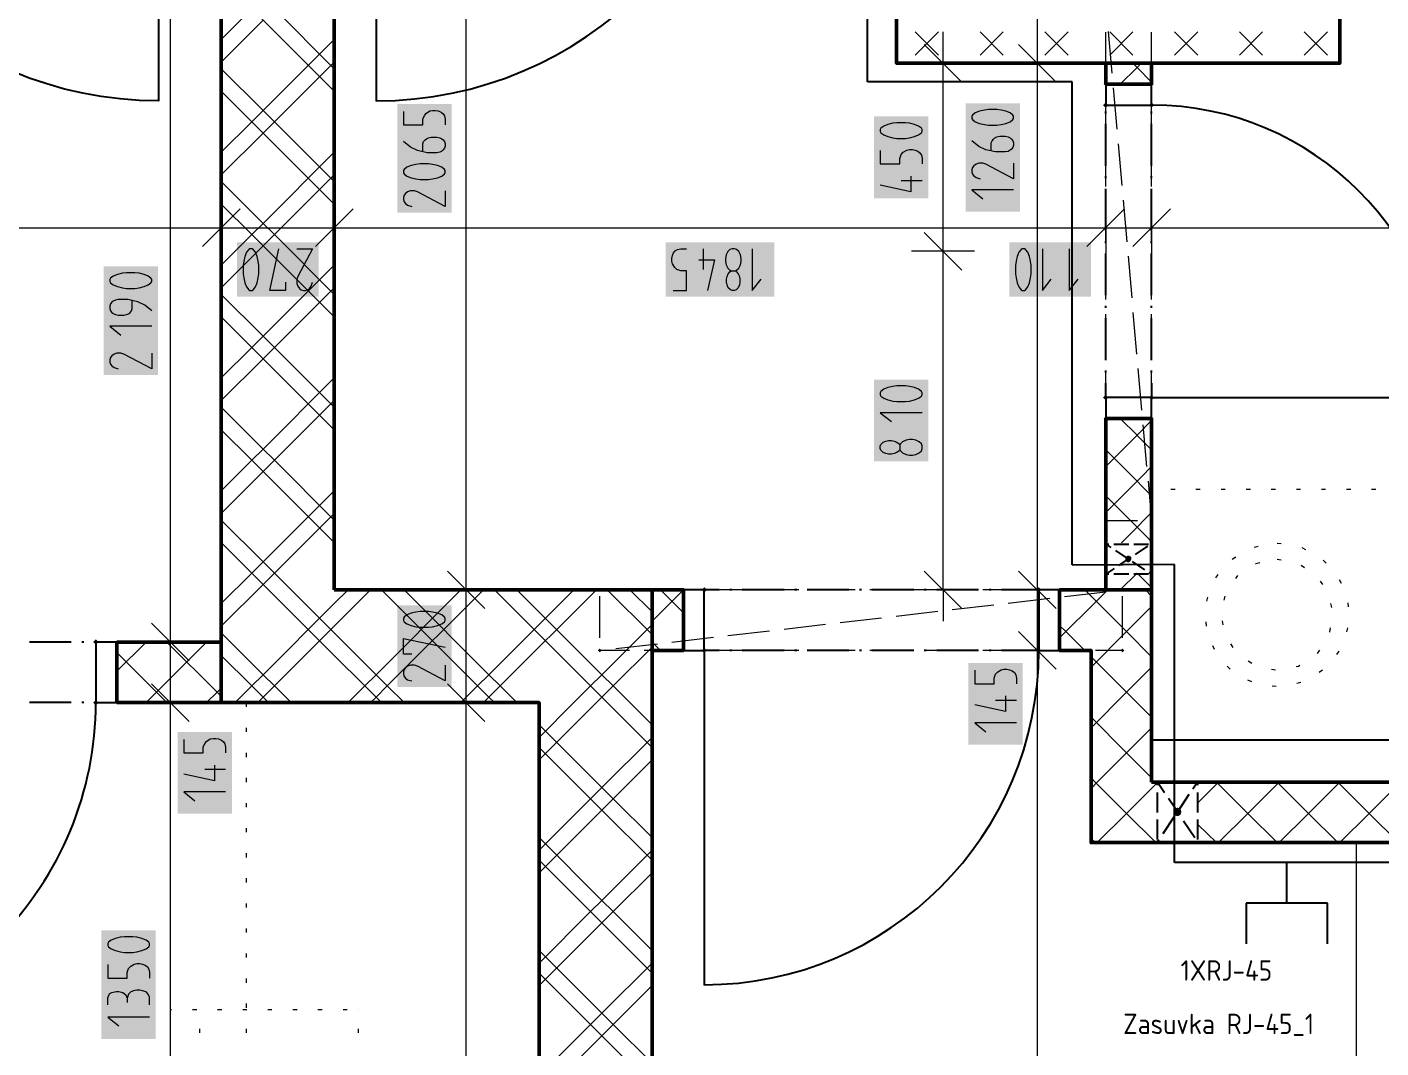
# Model space of a CAD drawing. Header units: millimetres. Extents: x 0 to 594, y 0 to 420.
# Drawn here: x 484.29 to 517.48, y 199.3 to 224.34 of the extents above; entities that cross this region are included whole.
import ezdxf
from ezdxf.enums import TextEntityAlignment as Align

# ---------------------------------------------------------------- set-up
doc = ezdxf.new("R2010")
doc.units = ezdxf.units.MM
doc.header["$LTSCALE"] = 8
for name, color, linetype in [('DESC', 1, 'Continuous'), ('PDF_Dvere', 7, 'Continuous'), ('PDF_Instalacni prizdivka do 1m', 7, 'Continuous'), ('PDF_Koty delkove', 7, 'Continuous'), ('PDF_Kuchyne', 7, 'Continuous'), ('PDF_Nabytek', 7, 'Continuous'), ('PDF_Popis Prostupy', 7, 'Continuous'), ('PDF_Preklady', 7, 'Continuous'), ('PDF_Pricky CP', 7, 'Continuous'), ('PDF_Pricky zdene', 7, 'Continuous'), ('PDF_Prostupy', 7, 'Continuous'), ('PDF_Sanita', 7, 'Continuous'), ('PDF_Steny akusticke', 7, 'Continuous'), ('RED_2.5mm^2', 1, 'Continuous'), ('SYMS', 7, 'Continuous'), ('TAGS', 160, 'Continuous')]:
    doc.layers.add(name, color=color, linetype=linetype)
doc.styles.add('WD_IEC', font='isocp2.shx', dxfattribs={"width": 0.9, "height": 4})

# ---------------------------------------------------------------- blocks, each defined once
blk = doc.blocks.new('RJ45Zasuvka_')
at = {"layer": 'SYMS'}
for p, q in [((0, 0), (0, 1)), ((-1, 0), (-1, -1)), ((1, 0), (-1, 0)), ((1, -1), (1, 0))]:
    blk.add_line(p, q, dxfattribs=at)
at = {"style": 'WD_IEC'}
for tag, p, height, flags in [('MFG', (3.917, 14.122), 1.5, 9), ('CAT', (3.917, 11.622), 1.5, 9), ('X2TERM01', (0, 1), 0.08, 1), ('ASSYCODE', (2.5, -0.75), 1, 1), ('FAMILY', (2.5, -2.25), 1, 1)]:
    blk.add_attdef(tag, p, '', height=height, dxfattribs=dict(at, flags=flags))
for tag, height, p in [('INST', 2.7, (-6.093, 12.868)), ('LOC', 2.7, (-6.093, 9.868)), ('TAG1', 2.5, (-6, 6.828)), ('XREF', 2.7, (-6, -2.915)), ('DESC1', 2.7, (-6, -5.715)), ('DESC2', 2.7, (-6, -8.955)), ('DESC3', 2.7, (-6, -12.195))]:
    blk.add_attdef(tag, text='', height=height, dxfattribs=at).set_placement(p, align=Align.RIGHT)
at = {"style": 'WD_IEC', "width": 0.8}
blk.add_attdef('TERM01', text='', height=2, rotation=90, dxfattribs=at).set_placement((-1, 1), align=Align.RIGHT)

msp = doc.modelspace()

# ---------------------------------------------------------------- linework, layer by layer
at = {"layer": 'PDF_Dvere', "lineweight": 25}
for points in [[(487.512, 231.75), (487.512, 222.526, -0.414213), (478.287, 231.75), (479.016, 231.75)], [(493.315, 231.75), (492.843, 231.75), (492.843, 222.526, 0.414213), (502.068, 231.75), (501.822, 231.75)], [(511.856, 215.604), (511.856, 215.248), (519.031, 215.248, 0.414213), (511.856, 222.423)], [(501.258, 209.047), (500.889, 209.047), (500.889, 200.847, 0.414213), (509.089, 209.047), (508.177, 209.047)], [(477.774, 207.766), (477.774, 199.566, 0.414214), (485.974, 207.766), (485.935, 207.766)]]:
    msp.add_lwpolyline(points, format="xyb", dxfattribs=at)
for points in [[(510.729, 222.936), (510.729, 222.423), (511.856, 222.423), (511.856, 222.936)], [(510.729, 215.248), (510.729, 214.736), (511.856, 214.736), (511.856, 215.248)], [(500.889, 210.533), (500.376, 210.533), (500.376, 209.047), (500.889, 209.047)], [(509.601, 210.533), (509.089, 210.533), (509.089, 209.047), (509.601, 209.047)], [(486.487, 209.252), (485.974, 209.252), (485.974, 207.766), (486.487, 207.766)]]:
    msp.add_lwpolyline(points, close=True, dxfattribs=at)
for points in [[(510.729, 222.216), (510.729, 222.267)], [(511.856, 222.216), (511.856, 222.267)], [(510.729, 220.934), (510.729, 221.959)], [(511.856, 220.934), (511.856, 221.959)], [(510.729, 220.627), (510.729, 220.678)], [(510.729, 219.346), (510.729, 220.371)], [(511.856, 220.627), (511.856, 220.678)], [(511.856, 219.346), (511.856, 220.371)], [(510.729, 219.038), (510.729, 219.089)], [(511.856, 219.038), (511.856, 219.089)], [(510.729, 217.757), (510.729, 218.782)], [(511.856, 217.757), (511.856, 218.782)], [(510.729, 217.449), (510.729, 217.501)], [(511.856, 217.449), (511.856, 217.501)], [(510.729, 216.168), (510.729, 217.193)], [(511.856, 216.168), (511.856, 217.193)], [(510.729, 215.861), (510.729, 215.912)], [(511.856, 215.861), (511.856, 215.912)], [(510.729, 215.248), (510.729, 215.604)], [(501.258, 210.533), (500.889, 210.533)], [(501.566, 210.533), (501.515, 210.533)], [(502.847, 210.533), (501.822, 210.533)], [(503.155, 210.533), (503.103, 210.533)], [(504.436, 210.533), (503.411, 210.533)], [(504.743, 210.533), (504.692, 210.533)], [(506.025, 210.533), (505, 210.533)], [(506.332, 210.533), (506.281, 210.533)], [(507.613, 210.533), (506.588, 210.533)], [(507.921, 210.533), (507.87, 210.533)], [(509.089, 210.533), (508.177, 210.533)], [(485.371, 209.252), (484.346, 209.252)], [(485.679, 209.252), (485.627, 209.252)], [(485.974, 209.252), (485.935, 209.252)], [(501.566, 209.047), (501.515, 209.047)], [(502.847, 209.047), (501.822, 209.047)], [(503.155, 209.047), (503.103, 209.047)], [(504.436, 209.047), (503.411, 209.047)], [(504.743, 209.047), (504.692, 209.047)], [(506.025, 209.047), (505, 209.047)], [(506.332, 209.047), (506.281, 209.047)], [(507.613, 209.047), (506.588, 209.047)], [(507.921, 209.047), (507.87, 209.047)], [(485.371, 207.766), (484.346, 207.766)], [(485.679, 207.766), (485.627, 207.766)]]:
    msp.add_lwpolyline(points, dxfattribs=at)
at = {"layer": 'PDF_Dvere', "lineweight": 25, "transparency": 33554559}
for points in [[(510.729, 222.359), (510.665, 222.423), (510.793, 222.423), (510.729, 222.487)], [(511.856, 222.359), (511.792, 222.423), (511.92, 222.423), (511.856, 222.487)], [(510.729, 215.184), (510.665, 215.248), (510.793, 215.248), (510.729, 215.312)], [(511.856, 215.184), (511.792, 215.248), (511.92, 215.248), (511.856, 215.312)], [(500.953, 210.533), (500.889, 210.469), (500.889, 210.597), (500.825, 210.533)], [(509.153, 210.533), (509.089, 210.469), (509.089, 210.597), (509.025, 210.533)], [(486.038, 209.252), (485.974, 209.188), (485.974, 209.316), (485.91, 209.252)], [(500.953, 209.047), (500.889, 208.983), (500.889, 209.111), (500.825, 209.047)], [(509.153, 209.047), (509.089, 208.983), (509.089, 209.111), (509.025, 209.047)], [(486.038, 207.766), (485.974, 207.702), (485.974, 207.83), (485.91, 207.766)]]:
    msp.add_solid(points, dxfattribs=at)
at = {"layer": 'PDF_Instalacni prizdivka do 1m', "lineweight": 25}
msp.add_lwpolyline([(511.856, 205.818), (522.465, 205.818), (522.465, 206.843), (511.856, 206.843)], close=True, dxfattribs=at)
at = {"layer": 'PDF_Koty delkove', "lineweight": 18}
for points in [[(509.056, 152.109), (509.056, 189.462), (509.056, 190.87), (509.056, 194.417), (509.056, 202.662), (509.056, 209.047), (509.056, 210.533), (509.056, 223.448), (509.056, 225.037), (509.056, 231.699), (509.056, 233.852), (509.056, 245.127), (509.056, 247.177)], [(487.803, 152.109), (487.803, 179.576), (487.803, 186.336), (487.803, 193.928), (487.803, 207.766), (487.803, 209.252), (487.803, 231.699), (487.803, 233.852), (487.803, 238.464)], [(495.052, 152.109), (495.052, 207.766), (495.052, 210.533), (495.052, 231.699), (495.052, 233.852)], [(506.742, 223.448), (506.742, 224.217)], [(507.203, 222.987), (506.281, 223.909)], [(509.517, 222.987), (508.595, 223.909)], [(507.511, 223.448), (506.742, 223.448), (505.973, 223.448)], [(506.742, 210.533), (506.742, 218.836), (506.742, 223.448)], [(509.825, 223.448), (509.056, 223.448), (508.287, 223.448)], [(493.515, 222.267), (493.515, 221.938), (493.993, 221.938), (493.993, 222.075), (494.027, 222.17), (494.079, 222.225), (494.164, 222.28), (494.231, 222.294), (494.3, 222.294), (494.369, 222.28), (494.436, 222.253), (494.488, 222.212), (494.522, 222.157), (494.54, 222.075), (494.54, 221.938)], [(505.818, 221.991), (505.613, 221.991), (505.512, 221.977), (505.392, 221.95), (505.289, 221.909), (505.221, 221.854), (505.204, 221.827), (505.204, 221.772)], [(505.204, 221.772), (505.221, 221.744), (505.289, 221.69), (505.392, 221.649), (505.512, 221.621), (505.613, 221.607), (505.818, 221.607), (505.921, 221.621), (506.041, 221.649), (506.143, 221.69), (506.212, 221.744), (506.229, 221.772), (506.229, 221.827), (506.212, 221.854), (506.143, 221.909), (506.041, 221.95), (505.921, 221.977), (505.818, 221.991)], [(493.993, 221.281), (493.993, 221.472), (494.01, 221.527), (494.044, 221.568), (494.079, 221.596), (494.129, 221.623), (494.198, 221.637), (494.334, 221.637), (494.403, 221.623), (494.454, 221.596), (494.488, 221.568), (494.522, 221.527), (494.54, 221.472), (494.54, 221.418), (494.522, 221.363), (494.488, 221.322), (494.454, 221.295), (494.403, 221.267), (494.334, 221.253), (494.095, 221.253), (493.856, 221.308), (493.685, 221.39), (493.515, 221.527)], [(508.473, 221.439), (508.456, 221.384), (508.421, 221.343), (508.387, 221.316), (508.336, 221.288), (508.267, 221.274), (508.028, 221.274), (507.789, 221.329), (507.618, 221.411), (507.448, 221.548)], [(507.926, 221.302), (507.926, 221.493), (507.943, 221.548), (507.977, 221.589), (508.012, 221.616), (508.062, 221.644), (508.131, 221.658), (508.267, 221.658), (508.336, 221.644), (508.387, 221.616), (508.421, 221.589), (508.456, 221.548), (508.473, 221.493), (508.473, 221.439)], [(505.204, 221.307), (505.204, 220.978), (505.682, 220.978), (505.682, 221.115), (505.717, 221.211), (505.768, 221.266), (505.853, 221.32), (505.921, 221.334), (505.99, 221.334), (506.058, 221.32), (506.126, 221.293), (506.177, 221.252), (506.212, 221.197), (506.229, 221.115), (506.229, 220.978)], [(494.129, 220.98), (493.924, 220.98), (493.822, 220.966), (493.702, 220.939), (493.6, 220.897), (493.531, 220.843), (493.515, 220.815), (493.515, 220.761), (493.531, 220.733), (493.6, 220.679), (493.702, 220.638), (493.822, 220.61), (493.924, 220.596), (494.129, 220.596), (494.231, 220.61), (494.351, 220.638), (494.454, 220.679), (494.522, 220.733), (494.54, 220.761), (494.54, 220.815)], [(494.54, 220.815), (494.522, 220.843), (494.454, 220.897), (494.351, 220.939), (494.231, 220.966), (494.129, 220.98)], [(508.473, 221.001), (508.473, 220.617), (507.789, 220.973), (507.721, 221.001), (507.618, 221.001), (507.551, 220.973), (507.499, 220.932), (507.464, 220.891), (507.448, 220.836), (507.448, 220.782), (507.464, 220.727), (507.499, 220.686), (507.551, 220.645), (507.652, 220.617)], [(505.956, 220.677), (505.956, 220.293), (505.204, 220.458)], [(506.229, 220.567), (505.717, 220.567)], [(489.05, 220.182), (489.05, 219.413), (489.05, 218.645)], [(491.818, 220.182), (491.818, 219.413), (491.818, 218.645)], [(494.54, 220.323), (494.54, 219.939), (493.856, 220.295), (493.788, 220.323), (493.685, 220.323), (493.617, 220.295), (493.566, 220.254), (493.531, 220.213), (493.515, 220.158), (493.515, 220.104), (493.531, 220.049), (493.566, 220.008), (493.617, 219.967), (493.719, 219.939)], [(508.473, 220.343), (507.448, 220.343), (507.721, 220.125)], [(510.729, 220.182), (510.729, 219.413), (510.729, 218.645)], [(511.856, 220.182), (511.856, 219.413), (511.856, 218.645)], [(489.511, 219.875), (488.589, 218.952)], [(492.279, 219.875), (491.356, 218.952)], [(511.19, 219.875), (510.267, 218.952)], [(512.317, 219.875), (511.395, 218.952)], [(410.023, 219.413), (412.176, 219.413), (432.163, 219.413), (433.291, 219.413), (442.464, 219.413), (450.1, 219.413), (451.842, 219.413), (452.714, 219.413), (455.174, 219.413), (456.045, 219.413), (457.788, 219.413), (474.598, 219.413), (476.75, 219.413), (489.05, 219.413), (491.818, 219.413), (510.729, 219.413), (511.856, 219.413), (517.969, 219.413), (523.737, 219.413), (539.89, 219.413), (541.427, 219.413), (545.039, 219.413), (545.22, 219.413), (545.988, 219.413)], [(507.203, 218.374), (506.281, 219.297)], [(490.242, 217.876), (490.46, 218.901)], [(490.899, 218.901), (491.283, 218.901), (490.926, 218.217), (490.899, 218.149), (490.899, 218.046), (490.926, 217.978), (490.967, 217.927), (491.008, 217.892), (491.063, 217.876), (491.117, 217.876), (491.173, 217.892), (491.214, 217.927), (491.255, 217.978), (491.283, 218.08)], [(500.123, 217.876), (500.451, 217.876), (500.451, 218.354), (500.314, 218.354), (500.219, 218.388), (500.164, 218.44), (500.11, 218.525), (500.096, 218.592), (500.096, 218.661), (500.11, 218.73), (500.137, 218.797), (500.178, 218.849), (500.232, 218.884), (500.314, 218.901), (500.451, 218.901)], [(500.862, 218.901), (500.862, 218.388)], [(502.067, 218.901), (502.067, 217.876), (502.285, 218.149)], [(507.511, 218.836), (506.742, 218.836), (505.973, 218.836)], [(509.177, 218.901), (509.177, 217.876), (509.396, 218.149)], [(509.834, 218.901), (509.834, 217.876)], [(500.753, 218.627), (501.136, 218.627), (500.971, 217.876)], [(486.932, 218.311), (486.727, 218.311), (486.626, 218.297), (486.506, 218.27), (486.403, 218.229), (486.335, 218.174), (486.318, 218.146), (486.318, 218.092), (486.335, 218.064), (486.403, 218.01), (486.506, 217.969), (486.626, 217.941), (486.727, 217.927), (486.932, 217.927), (487.035, 217.941), (487.155, 217.969), (487.257, 218.01), (487.326, 218.064), (487.343, 218.092), (487.343, 218.146), (487.326, 218.174), (487.257, 218.229), (487.155, 218.27)], [(487.155, 218.27), (487.035, 218.297), (486.932, 218.311)], [(490.626, 218.08), (490.626, 217.876), (490.242, 217.876)], [(501.683, 218.336), (501.724, 218.285), (501.751, 218.217), (501.765, 218.149), (501.765, 218.08), (501.751, 218.012), (501.724, 217.944), (501.669, 217.892), (501.628, 217.876), (501.574, 217.876), (501.533, 217.892), (501.478, 217.944), (501.451, 218.012), (501.437, 218.08), (501.437, 218.149), (501.451, 218.217), (501.478, 218.285), (501.519, 218.336), (501.546, 218.354)], [(501.656, 218.354), (501.683, 218.336)], [(509.834, 217.876), (510.053, 218.149)], [(487.343, 217.38), (487.172, 217.517), (487.001, 217.599), (486.762, 217.654), (486.522, 217.654), (486.455, 217.64), (486.403, 217.613), (486.369, 217.585), (486.335, 217.544), (486.318, 217.489), (486.318, 217.435), (486.335, 217.38), (486.369, 217.339), (486.403, 217.312), (486.455, 217.284), (486.522, 217.27), (486.66, 217.27), (486.727, 217.284), (486.796, 217.312), (486.847, 217.38), (486.865, 217.435), (486.865, 217.627)], [(487.343, 216.997), (486.318, 216.997), (486.591, 216.778)], [(487.343, 216.34), (487.343, 215.956), (486.66, 216.312), (486.591, 216.34), (486.488, 216.34), (486.421, 216.312), (486.369, 216.271), (486.335, 216.23), (486.318, 216.175)], [(486.318, 216.175), (486.318, 216.121), (486.335, 216.066), (486.369, 216.025), (486.421, 215.984), (486.522, 215.956)], [(506.229, 214.876), (505.204, 214.876), (505.477, 214.658)], [(505.682, 213.973), (505.665, 213.946), (505.613, 213.905), (505.546, 213.878), (505.477, 213.864), (505.408, 213.864), (505.341, 213.878), (505.272, 213.905), (505.221, 213.96), (505.204, 214.001), (505.204, 214.055), (505.221, 214.096), (505.272, 214.151), (505.341, 214.178), (505.408, 214.192), (505.477, 214.192), (505.546, 214.178), (505.613, 214.151), (505.665, 214.11), (505.682, 214.083)], [(495.514, 210.072), (494.591, 210.994)], [(507.203, 210.072), (506.281, 210.994)], [(509.517, 210.072), (508.595, 210.994)], [(495.821, 210.533), (495.052, 210.533), (494.284, 210.533)], [(507.511, 210.533), (506.742, 210.533), (505.973, 210.533)], [(506.742, 210.533), (506.742, 209.764)], [(509.825, 210.533), (509.056, 210.533), (508.287, 210.533)], [(494.129, 209.998), (493.924, 209.998), (493.822, 209.984), (493.702, 209.957), (493.6, 209.916), (493.531, 209.862), (493.515, 209.834), (493.515, 209.78), (493.531, 209.752), (493.6, 209.698), (493.702, 209.657), (493.822, 209.629), (493.924, 209.615), (494.129, 209.615), (494.231, 209.629), (494.351, 209.657), (494.454, 209.698), (494.522, 209.752), (494.54, 209.78), (494.54, 209.834), (494.522, 209.862), (494.454, 209.916), (494.351, 209.957), (494.231, 209.984), (494.129, 209.998)], [(488.264, 208.791), (487.341, 209.713)], [(509.517, 208.586), (508.595, 209.508)], [(488.571, 209.252), (487.803, 209.252), (487.034, 209.252)], [(493.719, 208.958), (493.515, 208.958), (493.515, 209.341), (494.54, 209.123)], [(509.825, 209.047), (509.056, 209.047), (508.287, 209.047)], [(494.54, 208.684), (494.54, 208.301), (493.856, 208.657), (493.788, 208.684), (493.685, 208.684), (493.617, 208.657), (493.566, 208.616), (493.531, 208.575), (493.515, 208.52), (493.515, 208.466), (493.531, 208.411), (493.566, 208.37), (493.617, 208.329), (493.719, 208.301)], [(507.519, 208.559), (507.519, 208.23), (507.996, 208.23), (507.996, 208.367), (508.031, 208.463), (508.082, 208.518), (508.167, 208.572), (508.235, 208.586), (508.304, 208.586), (508.372, 208.572), (508.44, 208.545), (508.491, 208.504), (508.526, 208.45), (508.544, 208.367), (508.544, 208.23)], [(488.264, 207.304), (487.341, 208.227)], [(495.514, 207.304), (494.591, 208.227)], [(488.571, 207.766), (487.803, 207.766), (487.034, 207.766)], [(495.821, 207.766), (495.052, 207.766), (494.284, 207.766)], [(508.27, 207.929), (508.27, 207.545), (507.519, 207.71)], [(508.544, 207.82), (508.031, 207.82)], [(508.544, 207.272), (507.519, 207.272), (507.791, 207.053)], [(488.13, 206.863), (488.13, 206.535), (488.608, 206.535), (488.608, 206.672), (488.643, 206.767), (488.694, 206.822), (488.779, 206.876), (488.847, 206.89), (488.915, 206.89), (488.984, 206.876), (489.052, 206.849), (489.103, 206.808), (489.138, 206.754), (489.155, 206.672), (489.155, 206.535)], [(488.882, 206.233), (488.882, 205.85), (488.13, 206.015)], [(489.155, 206.124), (488.643, 206.124)], [(489.155, 205.576), (488.13, 205.576), (488.403, 205.358)], [(486.879, 202.024), (486.674, 202.024), (486.573, 202.011), (486.453, 201.983), (486.35, 201.942), (486.282, 201.888), (486.265, 201.86), (486.265, 201.806), (486.282, 201.778), (486.35, 201.724), (486.453, 201.683), (486.573, 201.655), (486.674, 201.641), (486.879, 201.641), (486.982, 201.655), (487.102, 201.683), (487.204, 201.724), (487.273, 201.778), (487.29, 201.806), (487.29, 201.86), (487.273, 201.888), (487.204, 201.942), (487.102, 201.983), (486.982, 202.011), (486.879, 202.024)], [(486.265, 201.34), (486.265, 201.012), (486.743, 201.012), (486.743, 201.149), (486.778, 201.244), (486.829, 201.299), (486.914, 201.353), (486.982, 201.367), (487.05, 201.367), (487.119, 201.353), (487.187, 201.326), (487.238, 201.285), (487.273, 201.231), (487.29, 201.149), (487.29, 201.012)], [(486.265, 200.355), (486.265, 200.519), (486.282, 200.574), (486.316, 200.628), (486.368, 200.656), (486.469, 200.683), (486.538, 200.683), (486.64, 200.656), (486.709, 200.601), (486.743, 200.519), (486.743, 200.41)], [(487.29, 200.355), (487.29, 200.546), (487.255, 200.614), (487.204, 200.669), (487.119, 200.696), (487.05, 200.71), (486.982, 200.71), (486.897, 200.696), (486.829, 200.669), (486.778, 200.614), (486.743, 200.519)], [(487.29, 200.053), (486.265, 200.053), (486.538, 199.835)]]:
    msp.add_lwpolyline(points, dxfattribs=at)
for points in [[(508.062, 222.315), (507.857, 222.315), (507.756, 222.301), (507.636, 222.274), (507.533, 222.232), (507.464, 222.178), (507.448, 222.15), (507.448, 222.096), (507.464, 222.068), (507.533, 222.014), (507.636, 221.973), (507.756, 221.945), (507.857, 221.931), (508.062, 221.931), (508.165, 221.945), (508.284, 221.973), (508.387, 222.014), (508.456, 222.068), (508.473, 222.096), (508.473, 222.15), (508.456, 222.178), (508.387, 222.232), (508.284, 222.274), (508.165, 222.301)], [(489.585, 218.49), (489.585, 218.285), (489.599, 218.183), (489.626, 218.064), (489.667, 217.961), (489.721, 217.892), (489.749, 217.876), (489.803, 217.876), (489.831, 217.892), (489.886, 217.961), (489.927, 218.064), (489.955, 218.183), (489.968, 218.285), (489.968, 218.49), (489.955, 218.592), (489.927, 218.712), (489.886, 218.815), (489.831, 218.884), (489.803, 218.901), (489.749, 218.901), (489.721, 218.884), (489.667, 218.815), (489.626, 218.712), (489.599, 218.592)], [(501.41, 218.661), (501.41, 218.592), (501.424, 218.507), (501.464, 218.422), (501.519, 218.371), (501.546, 218.354), (501.656, 218.354), (501.683, 218.371), (501.738, 218.422), (501.779, 218.507), (501.793, 218.592), (501.793, 218.661), (501.779, 218.746), (501.738, 218.832), (501.683, 218.884), (501.628, 218.901), (501.574, 218.901), (501.519, 218.884), (501.464, 218.832), (501.424, 218.746)], [(508.52, 218.49), (508.52, 218.285), (508.534, 218.183), (508.561, 218.064), (508.602, 217.961), (508.656, 217.892), (508.684, 217.876), (508.738, 217.876), (508.766, 217.892), (508.821, 217.961), (508.862, 218.064), (508.89, 218.183), (508.904, 218.285), (508.904, 218.49), (508.89, 218.592), (508.862, 218.712), (508.821, 218.815), (508.766, 218.884), (508.738, 218.901), (508.684, 218.901), (508.656, 218.884), (508.602, 218.815), (508.561, 218.712), (508.534, 218.592)], [(505.818, 215.533), (505.613, 215.533), (505.512, 215.519), (505.392, 215.492), (505.289, 215.451), (505.221, 215.397), (505.204, 215.369), (505.204, 215.315), (505.221, 215.287), (505.289, 215.233), (505.392, 215.192), (505.512, 215.164), (505.613, 215.15), (505.818, 215.15), (505.921, 215.164), (506.041, 215.192), (506.143, 215.233), (506.212, 215.287), (506.229, 215.315), (506.229, 215.369), (506.212, 215.397), (506.143, 215.451), (506.041, 215.492), (505.921, 215.519)], [(505.99, 214.219), (505.921, 214.219), (505.836, 214.205), (505.751, 214.165), (505.699, 214.11), (505.682, 214.083), (505.682, 213.973), (505.699, 213.946), (505.751, 213.891), (505.836, 213.85), (505.921, 213.836), (505.99, 213.836), (506.075, 213.85), (506.161, 213.891), (506.212, 213.946), (506.229, 214.001), (506.229, 214.055), (506.212, 214.11), (506.161, 214.165), (506.075, 214.205)]]:
    msp.add_lwpolyline(points, close=True, dxfattribs=at)
at = {"layer": 'PDF_Koty delkove', "color": 7, "lineweight": 18, "true_color": 0xffffff, "transparency": 33554559}
for points in [[(494.694, 219.785), (494.694, 222.447), (493.361, 219.785), (493.361, 222.447)], [(508.627, 219.806), (508.627, 222.468), (507.294, 219.806), (507.294, 222.468)], [(506.383, 220.139), (506.383, 222.144), (505.051, 220.139), (505.051, 222.144)], [(491.436, 219.055), (489.431, 219.055), (491.436, 217.722), (489.431, 217.722)], [(502.604, 219.055), (499.942, 219.055), (502.604, 217.722), (499.942, 217.722)], [(510.371, 219.055), (508.367, 219.055), (510.371, 217.722), (508.367, 217.722)], [(487.497, 215.802), (487.497, 218.464), (486.164, 215.802), (486.164, 218.464)], [(506.383, 213.682), (506.383, 215.687), (505.051, 213.682), (505.051, 215.687)], [(494.694, 208.147), (494.694, 210.152), (493.361, 208.147), (493.361, 210.152)], [(508.697, 206.735), (508.697, 208.739), (507.365, 206.735), (507.365, 208.739)], [(489.309, 205.039), (489.309, 207.044), (487.977, 205.039), (487.977, 207.044)], [(487.444, 199.516), (487.444, 202.178), (486.111, 199.516), (486.111, 202.178)]]:
    msp.add_solid(points, dxfattribs=at)
at = {"layer": 'PDF_Kuchyne', "lineweight": 13}
msp.add_lwpolyline([(541.427, 198.182), (523.029, 198.182), (523.029, 192.032), (516.879, 192.032), (516.879, 204.332), (523.029, 204.332)], dxfattribs=at)
at = {"layer": 'PDF_Nabytek', "lineweight": 13}
for points in [[(489.676, 207.766), (489.665, 207.766)], [(489.665, 207.766), (489.665, 207.766)], [(489.665, 207.766), (489.665, 207.766)], [(489.665, 207.661), (489.665, 207.763)], [(490.291, 207.766), (490.189, 207.766)], [(490.906, 207.766), (490.804, 207.766)], [(491.521, 207.766), (491.419, 207.766)], [(492.136, 207.766), (492.034, 207.766)], [(492.751, 207.766), (492.649, 207.766)], [(493.366, 207.766), (493.264, 207.766)], [(493.981, 207.766), (493.879, 207.766)], [(494.596, 207.766), (494.494, 207.766)], [(495.211, 207.766), (495.109, 207.766)], [(495.826, 207.766), (495.724, 207.766)], [(496.441, 207.766), (496.339, 207.766)], [(496.84, 207.766), (496.84, 207.766)], [(496.84, 207.766), (496.84, 207.766)], [(496.84, 207.661), (496.84, 207.763)], [(489.665, 207.046), (489.665, 207.148)], [(496.84, 207.046), (496.84, 207.148)], [(489.665, 206.431), (489.665, 206.533)], [(496.84, 206.431), (496.84, 206.533)], [(489.665, 205.816), (489.665, 205.918)], [(496.84, 205.816), (496.84, 205.918)], [(489.665, 205.201), (489.665, 205.303)], [(496.84, 205.201), (496.84, 205.303)], [(489.665, 204.586), (489.665, 204.688)], [(496.84, 204.586), (496.84, 204.688)], [(489.665, 203.971), (489.665, 204.073)], [(496.84, 203.971), (496.84, 204.073)], [(489.665, 203.356), (489.665, 203.458)], [(496.84, 203.356), (496.84, 203.458)], [(489.665, 202.741), (489.665, 202.843)], [(496.84, 202.741), (496.84, 202.843)], [(489.665, 202.126), (489.665, 202.228)], [(496.84, 202.126), (496.84, 202.228)], [(489.665, 201.511), (489.665, 201.613)], [(496.84, 201.511), (496.84, 201.613)], [(489.665, 200.896), (489.665, 200.998)], [(496.84, 200.896), (496.84, 200.998)], [(487.802, 200.232), (487.802, 200.232)], [(487.831, 200.232), (487.802, 200.232)], [(487.802, 200.232), (487.802, 200.232)], [(488.446, 200.232), (488.344, 200.232)], [(488.52, 200.232), (488.52, 200.232)], [(489.061, 200.232), (488.959, 200.232)], [(489.676, 200.232), (489.574, 200.232)], [(489.665, 200.281), (489.665, 200.383)], [(490.291, 200.232), (490.189, 200.232)], [(490.906, 200.232), (490.804, 200.232)], [(491.521, 200.232), (491.419, 200.232)], [(492.136, 200.232), (492.034, 200.232)], [(492.415, 200.232), (492.415, 200.232)], [(492.415, 200.232), (492.415, 200.232)], [(496.84, 200.281), (496.84, 200.383)], [(487.802, 199.666), (487.802, 199.768)], [(488.52, 199.666), (488.52, 199.768)], [(489.665, 199.666), (489.665, 199.768)], [(492.415, 199.666), (492.415, 199.768)], [(496.84, 199.666), (496.84, 199.768)]]:
    msp.add_lwpolyline(points, dxfattribs=at)
at = {"layer": 'PDF_Popis Prostupy', "lineweight": 25}
for points in [[(511.328, 211.322), (511.323, 211.329), (511.316, 211.334), (511.309, 211.339), (511.3, 211.343), (511.292, 211.345), (511.283, 211.345), (511.274, 211.344), (511.266, 211.342), (511.257, 211.338), (511.25, 211.333), (511.244, 211.327), (511.238, 211.32), (511.234, 211.313), (511.231, 211.304), (511.23, 211.296), (511.23, 211.287), (511.231, 211.278), (511.234, 211.27), (511.238, 211.262), (511.243, 211.255), (511.25, 211.249), (511.257, 211.244), (511.265, 211.24), (511.274, 211.238), (511.282, 211.237), (511.291, 211.237), (511.3, 211.239), (511.308, 211.242), (511.316, 211.247), (511.322, 211.253), (511.328, 211.26), (511.333, 211.267), (511.336, 211.275), (511.338, 211.284), (511.338, 211.293), (511.337, 211.302), (511.334, 211.31), (511.331, 211.318)], [(512.53, 205.025), (512.54, 205.032), (512.548, 205.041), (512.554, 205.052), (512.559, 205.063), (512.561, 205.075), (512.562, 205.087), (512.561, 205.099), (512.558, 205.11), (512.553, 205.121), (512.546, 205.131), (512.538, 205.14), (512.528, 205.148), (512.518, 205.153), (512.506, 205.157), (512.495, 205.159), (512.482, 205.159), (512.471, 205.157), (512.459, 205.154), (512.448, 205.148), (512.439, 205.141), (512.431, 205.132), (512.424, 205.122), (512.419, 205.111), (512.416, 205.099), (512.414, 205.087), (512.415, 205.075), (512.418, 205.064), (512.422, 205.052), (512.428, 205.042), (512.436, 205.033), (512.446, 205.025), (512.456, 205.019), (512.467, 205.015), (512.479, 205.012), (512.491, 205.012), (512.503, 205.013), (512.515, 205.017), (512.525, 205.022)]]:
    msp.add_lwpolyline(points, close=True, dxfattribs=at)
for points in [[(511.239, 211.26), (511.239, 211.26)], [(511.253, 211.336), (511.253, 211.336)], [(511.315, 211.246), (511.315, 211.246)], [(511.328, 211.322), (511.328, 211.322)], [(512.446, 205.146), (512.446, 205.146)], [(512.549, 205.128), (512.549, 205.128)], [(512.427, 205.044), (512.427, 205.044)], [(512.53, 205.025), (512.53, 205.025)]]:
    msp.add_lwpolyline(points, dxfattribs=at)
at = {"layer": 'PDF_Popis Prostupy', "lineweight": 25, "transparency": 33554559}
for points in [[(511.23, 211.287), (511.288, 211.237), (511.235, 211.314)], [(511.261, 211.242), (511.23, 211.287), (511.239, 211.26)], [(511.23, 211.287), (511.261, 211.242), (511.288, 211.237)], [(511.235, 211.314), (511.315, 211.246), (511.253, 211.336)], [(511.235, 211.314), (511.288, 211.237), (511.315, 211.246)], [(511.253, 211.336), (511.333, 211.268), (511.279, 211.345)], [(511.253, 211.336), (511.315, 211.246), (511.333, 211.268)], [(511.279, 211.345), (511.333, 211.268), (511.338, 211.295)], [(511.279, 211.345), (511.338, 211.295), (511.307, 211.34)], [(511.307, 211.34), (511.338, 211.295), (511.328, 211.322)], [(512.482, 205.159), (512.422, 205.117), (512.415, 205.08)], [(512.482, 205.159), (512.415, 205.08), (512.519, 205.152)], [(512.519, 205.152), (512.415, 205.08), (512.427, 205.044)], [(512.422, 205.117), (512.482, 205.159), (512.446, 205.146)], [(512.519, 205.152), (512.427, 205.044), (512.549, 205.128)], [(512.549, 205.128), (512.427, 205.044), (512.457, 205.019)], [(512.549, 205.128), (512.457, 205.019), (512.561, 205.091)], [(512.561, 205.091), (512.457, 205.019), (512.494, 205.012)], [(512.561, 205.091), (512.494, 205.012), (512.555, 205.054)], [(512.555, 205.054), (512.494, 205.012), (512.53, 205.025)]]:
    msp.add_solid(points, dxfattribs=at)
at = {"layer": 'PDF_Preklady', "lineweight": 18}
for points in [[(510.729, 223.448), (510.729, 224.214)], [(510.89, 223.207), (510.8, 224.228)], [(511.856, 223.448), (511.856, 224.214)], [(510.729, 223.189), (510.729, 223.448)], [(511.856, 223.189), (511.856, 223.448)], [(510.729, 221.806), (510.729, 222.831)], [(511.011, 221.829), (510.921, 222.85)], [(511.856, 221.806), (511.856, 222.831)], [(510.729, 220.422), (510.729, 221.447)], [(511.132, 220.45), (511.042, 221.471)], [(511.856, 220.422), (511.856, 221.447)], [(510.729, 219.038), (510.729, 220.063)], [(511.254, 219.072), (511.164, 220.093)], [(511.856, 219.038), (511.856, 220.063)], [(511.375, 217.693), (511.285, 218.715)], [(510.729, 217.654), (510.729, 218.679)], [(511.856, 217.654), (511.856, 218.679)], [(510.729, 216.271), (510.729, 217.296)], [(511.496, 216.315), (511.406, 217.336)], [(511.856, 216.271), (511.856, 217.296)], [(510.729, 214.887), (510.729, 215.912)], [(511.618, 214.937), (511.528, 215.958)], [(511.856, 214.887), (511.856, 215.912)], [(510.729, 213.503), (510.729, 214.528)], [(511.739, 213.558), (511.649, 214.579)], [(511.856, 213.503), (511.856, 214.528)], [(510.729, 212.224), (510.729, 213.144)], [(511.77, 213.201), (511.856, 212.224), (511.856, 213.144)], [(511.508, 212.224), (510.729, 212.224)], [(499.055, 210.533), (498.326, 210.533)], [(499.608, 210.533), (499.413, 210.533)], [(500.438, 210.533), (500.376, 210.533), (499.608, 210.533)], [(501.822, 210.533), (500.797, 210.533)], [(503.206, 210.533), (502.181, 210.533)], [(504.59, 210.533), (503.565, 210.533)], [(505.973, 210.533), (504.948, 210.533)], [(507.357, 210.533), (506.332, 210.533)], [(508.741, 210.533), (507.716, 210.533)], [(510.125, 210.533), (509.601, 210.533), (509.1, 210.533)], [(509.717, 210.368), (510.735, 210.486)], [(510.729, 210.533), (510.483, 210.533)], [(511.139, 210.533), (510.729, 210.533)], [(511.091, 210.528), (511.139, 210.533)], [(498.326, 209.352), (498.326, 210.377)], [(506.968, 210.049), (507.986, 210.167)], [(508.342, 210.209), (509.36, 210.327)], [(511.139, 209.352), (511.139, 210.377)], [(504.219, 209.73), (505.237, 209.849)], [(505.593, 209.89), (506.611, 210.008)], [(501.47, 209.412), (502.488, 209.53)], [(502.844, 209.571), (503.862, 209.689)], [(498.721, 209.093), (499.739, 209.211)], [(500.095, 209.252), (501.113, 209.37)], [(498.326, 209.047), (498.364, 209.051)], [(499.055, 209.047), (498.326, 209.047)], [(499.608, 209.047), (499.413, 209.047)], [(500.438, 209.047), (500.376, 209.047), (499.608, 209.047)], [(501.822, 209.047), (500.797, 209.047)], [(503.206, 209.047), (502.181, 209.047)], [(504.59, 209.047), (503.565, 209.047)], [(505.973, 209.047), (504.948, 209.047)], [(507.357, 209.047), (506.332, 209.047)], [(508.741, 209.047), (507.716, 209.047)], [(510.125, 209.047), (509.601, 209.047), (509.1, 209.047)], [(511.139, 209.047), (510.483, 209.047)]]:
    msp.add_lwpolyline(points, dxfattribs=at)
at = {"layer": 'PDF_Preklady', "lineweight": 18, "transparency": 33554559}
for points in [[(510.729, 223.402), (510.683, 223.448), (510.775, 223.448), (510.729, 223.494)], [(510.729, 223.402), (510.683, 223.448), (510.775, 223.448), (510.729, 223.494)], [(511.856, 223.402), (511.81, 223.448), (511.902, 223.448), (511.856, 223.494)], [(511.856, 223.402), (511.81, 223.448), (511.902, 223.448), (511.856, 223.494)], [(510.729, 222.889), (510.683, 222.936), (510.775, 222.936), (510.729, 222.982)], [(510.729, 222.889), (510.683, 222.936), (510.775, 222.936), (510.729, 222.982)], [(511.856, 222.889), (511.81, 222.936), (511.902, 222.936), (511.856, 222.982)], [(511.856, 222.889), (511.81, 222.936), (511.902, 222.936), (511.856, 222.982)], [(510.729, 214.689), (510.683, 214.736), (510.775, 214.736), (510.729, 214.782)], [(510.729, 214.689), (510.683, 214.736), (510.775, 214.736), (510.729, 214.782)], [(511.856, 214.689), (511.81, 214.736), (511.902, 214.736), (511.856, 214.782)], [(511.856, 214.689), (511.81, 214.736), (511.902, 214.736), (511.856, 214.782)], [(510.729, 212.178), (510.683, 212.224), (510.775, 212.224), (510.729, 212.271)], [(510.775, 212.224), (510.729, 212.178), (510.729, 212.271), (510.683, 212.224)], [(511.902, 212.224), (511.856, 212.178), (511.856, 212.271), (511.81, 212.224)], [(511.856, 212.178), (511.81, 212.224), (511.902, 212.224), (511.856, 212.271)], [(511.86, 212.178), (511.81, 212.22), (511.902, 212.228), (511.852, 212.27)], [(498.372, 210.533), (498.326, 210.487), (498.326, 210.579), (498.28, 210.533)], [(498.326, 210.487), (498.28, 210.533), (498.372, 210.533), (498.326, 210.579)], [(499.654, 210.533), (499.608, 210.487), (499.608, 210.579), (499.561, 210.533)], [(499.654, 210.533), (499.608, 210.487), (499.608, 210.579), (499.561, 210.533)], [(500.422, 210.533), (500.376, 210.487), (500.376, 210.579), (500.33, 210.533)], [(500.422, 210.533), (500.376, 210.487), (500.376, 210.579), (500.33, 210.533)], [(509.647, 210.533), (509.601, 210.487), (509.601, 210.579), (509.555, 210.533)], [(509.647, 210.533), (509.601, 210.487), (509.601, 210.579), (509.555, 210.533)], [(510.416, 210.533), (510.37, 210.487), (510.37, 210.579), (510.324, 210.533)], [(510.416, 210.533), (510.37, 210.487), (510.37, 210.579), (510.324, 210.533)], [(510.775, 210.533), (510.729, 210.487), (510.729, 210.579), (510.683, 210.533)], [(510.775, 210.533), (510.729, 210.487), (510.729, 210.579), (510.683, 210.533)], [(511.093, 210.528), (511.133, 210.579), (511.144, 210.487), (511.185, 210.538)], [(511.139, 210.487), (511.093, 210.533), (511.185, 210.533), (511.139, 210.579)], [(511.185, 210.533), (511.139, 210.487), (511.139, 210.579), (511.093, 210.533)], [(498.372, 209.047), (498.326, 209.001), (498.326, 209.093), (498.28, 209.047)], [(498.326, 209.001), (498.28, 209.047), (498.372, 209.047), (498.326, 209.093)], [(498.281, 209.042), (498.321, 209.093), (498.332, 209.001), (498.372, 209.052)], [(499.654, 209.047), (499.608, 209.001), (499.608, 209.093), (499.561, 209.047)], [(499.654, 209.047), (499.608, 209.001), (499.608, 209.093), (499.561, 209.047)], [(500.422, 209.047), (500.376, 209.001), (500.376, 209.093), (500.33, 209.047)], [(500.422, 209.047), (500.376, 209.001), (500.376, 209.093), (500.33, 209.047)], [(509.647, 209.047), (509.601, 209.001), (509.601, 209.093), (509.555, 209.047)], [(509.647, 209.047), (509.601, 209.001), (509.601, 209.093), (509.555, 209.047)], [(510.416, 209.047), (510.37, 209.001), (510.37, 209.093), (510.324, 209.047)], [(510.416, 209.047), (510.37, 209.001), (510.37, 209.093), (510.324, 209.047)], [(511.185, 209.047), (511.139, 209.001), (511.139, 209.093), (511.093, 209.047)], [(511.139, 209.001), (511.093, 209.047), (511.185, 209.047), (511.139, 209.093)]]:
    msp.add_solid(points, dxfattribs=at)
at = {"layer": 'PDF_Pricky CP', "lineweight": 50}
for points in [[(507.192, 225.037), (507.192, 231.75), (505.604, 231.75), (505.604, 231.699), (505.604, 223.448), (507.192, 223.448)], [(507.192, 223.448), (510.729, 223.448), (511.856, 223.448), (516.469, 223.448), (516.469, 225.037), (516.469, 230.059), (516.469, 231.75), (514.88, 231.75), (514.88, 225.037), (511.856, 225.037), (510.729, 225.037), (507.192, 225.037)]]:
    msp.add_lwpolyline(points, dxfattribs=at)
at = {"layer": 'PDF_Pricky CP', "lineweight": 9}
for points in [[(506.631, 223.651), (506.062, 224.219)], [(506.631, 224.219), (506.062, 223.651)], [(508.22, 223.651), (507.651, 224.219)], [(508.22, 224.219), (507.651, 223.651)], [(509.809, 223.651), (509.24, 224.219)], [(509.809, 224.219), (509.24, 223.651)], [(511.397, 223.651), (510.829, 224.219)], [(511.397, 224.219), (510.829, 223.651)], [(512.986, 223.651), (512.417, 224.219)], [(512.986, 224.219), (512.417, 223.651)], [(514.575, 223.651), (514.006, 224.219)], [(514.575, 224.219), (514.006, 223.651)], [(516.164, 223.651), (515.595, 224.219)], [(516.164, 224.219), (515.595, 223.651)]]:
    msp.add_lwpolyline(points, dxfattribs=at)
at = {"layer": 'PDF_Pricky zdene', "lineweight": 50}
for points in [[(511.856, 222.936), (511.856, 223.448), (510.729, 223.448), (510.729, 222.936)], [(511.856, 222.936), (510.729, 222.936)], [(510.729, 214.736), (511.856, 214.736)], [(510.729, 214.736), (510.729, 212.224), (510.729, 210.533), (511.139, 210.533), (511.856, 210.533), (511.856, 212.224), (511.856, 214.736)], [(509.601, 209.047), (509.601, 210.533)], [(511.856, 205.818), (511.856, 210.533), (511.139, 210.533), (510.729, 210.533), (510.37, 210.533), (509.601, 210.533)], [(486.487, 207.766), (486.487, 209.252)], [(486.487, 207.766), (489.05, 207.766), (489.05, 209.252), (486.487, 209.252)], [(509.601, 209.047), (510.37, 209.047), (510.37, 205.818)], [(510.37, 205.818), (510.37, 204.332), (541.427, 204.332), (541.478, 204.332), (541.478, 205.818), (541.427, 205.818), (511.856, 205.818)]]:
    msp.add_lwpolyline(points, dxfattribs=at)
at = {"layer": 'PDF_Pricky zdene', "lineweight": 9}
for points in [[(511.6, 223.448), (511.497, 223.346), (511.087, 222.936)], [(511.856, 222.987), (511.497, 223.346), (511.395, 223.448)], [(510.78, 222.936), (510.729, 222.987)], [(510.78, 214.736), (510.729, 214.684)], [(511.856, 213.967), (511.513, 214.31), (511.497, 214.326), (511.087, 214.736)], [(511.856, 214.684), (511.51, 214.338), (511.497, 214.326), (510.729, 213.557)], [(511.856, 212.839), (511.626, 213.07), (511.497, 213.198), (510.729, 213.967)], [(511.856, 213.557), (511.604, 213.305), (511.497, 213.198), (510.729, 212.429)], [(511.856, 211.712), (511.738, 211.83), (511.497, 212.071), (510.729, 212.839)], [(511.856, 212.429), (511.698, 212.271), (511.497, 212.071), (511.113, 211.686)], [(511.497, 210.943), (511.497, 210.943), (511.497, 210.943), (511.087, 210.533)], [(511.856, 210.584), (511.851, 210.59), (511.497, 210.943), (511.497, 210.943)], [(500.376, 210.533), (499.608, 209.764)], [(500.376, 209.969), (499.813, 210.533)], [(510.78, 210.533), (510.37, 210.123), (509.755, 209.508), (509.601, 209.354)], [(510.37, 210.379), (510.216, 210.533)], [(510.216, 210.533), (510.216, 210.533)], [(510.78, 210.533), (510.729, 210.584)], [(511.856, 210.379), (511.702, 210.533)], [(511.856, 208.893), (511.241, 209.508), (510.37, 210.379)], [(511.856, 210.123), (511.241, 209.508), (510.37, 208.637)], [(509.755, 209.508), (509.601, 209.662)], [(510.216, 209.047), (509.755, 209.508)], [(487.205, 209.252), (486.487, 208.534)], [(488.691, 209.252), (487.461, 208.022), (487.205, 207.766)], [(489.05, 207.919), (488.948, 208.022), (487.718, 209.252)], [(499.813, 209.047), (499.608, 209.252)], [(487.718, 207.766), (487.461, 208.022), (486.487, 208.996)], [(500.376, 209.047), (500.376, 209.047)], [(511.856, 207.407), (511.241, 208.022), (510.37, 208.893)], [(511.856, 208.637), (511.241, 208.022), (510.37, 207.151)], [(489.05, 208.124), (488.948, 208.022), (488.691, 207.766)], [(511.856, 205.921), (511.241, 206.536), (510.37, 207.407)], [(511.856, 207.151), (511.241, 206.536), (510.524, 205.818)], [(510.472, 205.818), (510.37, 205.921)], [(510.524, 205.818), (510.37, 205.664)], [(511.959, 204.332), (511.241, 205.049), (510.472, 205.818)], [(512.01, 205.818), (511.241, 205.049), (510.524, 204.332)], [(513.496, 205.818), (512.992, 205.305), (512.992, 205.305)], [(514.931, 204.332), (514.214, 205.049), (513.445, 205.818)], [(514.982, 205.818), (514.214, 205.049), (513.496, 204.332)], [(516.417, 204.332), (515.7, 205.049), (514.931, 205.818)], [(516.469, 205.818), (515.7, 205.049), (514.982, 204.332)], [(517.904, 204.332), (517.186, 205.049), (516.417, 205.818)], [(517.955, 205.818), (517.186, 205.049), (516.469, 204.332)], [(513.445, 204.332), (513.008, 204.764), (513.008, 204.764)], [(510.472, 204.332), (510.37, 204.434)]]:
    msp.add_lwpolyline(points, dxfattribs=at)
at = {"layer": 'PDF_Pricky zdene', "lineweight": 50}
msp.add_lwpolyline([(500.376, 209.047), (499.608, 209.047), (499.608, 210.533), (500.376, 210.533)], close=True, dxfattribs=at)
at = {"layer": 'PDF_Prostupy', "lineweight": 25}
for points in [[(510.867, 211.568), (510.741, 211.653), (510.804, 211.653)], [(510.741, 211.54), (510.741, 211.178)], [(510.931, 211.653), (511.293, 211.653)], [(510.973, 211.498), (511.274, 211.297)], [(511.419, 211.653), (511.781, 211.653)], [(511.751, 211.603), (511.45, 211.402)], [(511.827, 211.54), (511.827, 211.178)], [(511.345, 211.331), (511.043, 211.131)], [(511.38, 211.227), (511.681, 211.026)], [(510.938, 211.06), (510.741, 210.929)], [(510.741, 211.051), (510.741, 210.929)], [(510.741, 210.929), (510.804, 210.929)], [(510.931, 210.929), (511.293, 210.929)], [(511.419, 210.929), (511.781, 210.929)], [(511.786, 210.956), (511.827, 210.929)], [(511.827, 211.051), (511.827, 210.929)], [(511.995, 205.825), (511.995, 205.739)], [(512.162, 205.825), (511.995, 205.825)], [(512.174, 205.556), (511.995, 205.825)], [(512.827, 205.825), (512.335, 205.825)], [(512.866, 205.652), (512.981, 205.825), (512.981, 205.739)], [(511.995, 205.566), (511.995, 205.073)], [(512.77, 205.509), (512.497, 205.099)], [(512.981, 205.566), (512.981, 205.073)], [(512.543, 205.003), (512.27, 205.413)], [(511.995, 204.901), (511.995, 204.408)], [(512.401, 204.955), (512.128, 204.545)], [(512.913, 204.449), (512.639, 204.859)], [(512.981, 204.901), (512.981, 204.408)], [(512.032, 204.402), (511.995, 204.346)], [(512.162, 204.346), (511.995, 204.346)], [(512.827, 204.346), (512.335, 204.346)]]:
    msp.add_lwpolyline(points, dxfattribs=at)
at = {"layer": 'PDF_Prostupy', "lineweight": 25, "transparency": 33554559}
for points in [[(510.741, 211.676), (510.763, 211.653), (510.718, 211.653), (510.741, 211.63)], [(510.718, 211.653), (510.741, 211.676), (510.741, 211.63), (510.763, 211.653)], [(510.722, 211.665), (510.753, 211.672), (510.728, 211.634), (510.759, 211.64)], [(511.804, 211.653), (511.827, 211.676), (511.827, 211.63), (511.849, 211.653)], [(511.827, 211.676), (511.849, 211.653), (511.804, 211.653), (511.827, 211.63)], [(511.846, 211.665), (511.839, 211.634), (511.814, 211.672), (511.808, 211.64)], [(510.718, 210.929), (510.741, 210.951), (510.741, 210.906), (510.763, 210.929)], [(510.741, 210.951), (510.763, 210.929), (510.718, 210.929), (510.741, 210.906)], [(510.759, 210.941), (510.753, 210.91), (510.728, 210.948), (510.722, 210.916)], [(511.804, 210.929), (511.827, 210.951), (511.827, 210.906), (511.849, 210.929)], [(511.827, 210.951), (511.849, 210.929), (511.804, 210.929), (511.827, 210.906)], [(511.808, 210.941), (511.839, 210.948), (511.814, 210.91), (511.846, 210.916)], [(511.995, 205.856), (512.026, 205.825), (511.965, 205.825), (511.995, 205.794)], [(512.026, 205.825), (511.995, 205.794), (511.995, 205.856), (511.965, 205.825)], [(512.012, 205.799), (511.97, 205.808), (512.021, 205.842), (511.978, 205.85)], [(513.012, 205.825), (512.981, 205.794), (512.981, 205.856), (512.95, 205.825)], [(512.981, 205.856), (513.012, 205.825), (512.95, 205.825), (512.981, 205.794)], [(512.998, 205.85), (513.007, 205.808), (512.955, 205.842), (512.964, 205.799)], [(511.995, 204.377), (512.026, 204.346), (511.965, 204.346), (511.995, 204.315)], [(512.026, 204.346), (511.995, 204.315), (511.995, 204.377), (511.965, 204.346)], [(512.012, 204.372), (512.021, 204.329), (511.97, 204.363), (511.978, 204.321)], [(512.981, 204.377), (513.012, 204.346), (512.95, 204.346), (512.981, 204.315)], [(513.012, 204.346), (512.981, 204.315), (512.981, 204.377), (512.95, 204.346)], [(512.998, 204.321), (512.955, 204.329), (513.007, 204.363), (512.964, 204.372)]]:
    msp.add_solid(points, dxfattribs=at)
at = {"layer": 'PDF_Sanita', "lineweight": 13}
for points in [[(511.856, 212.993), (511.856, 212.993)], [(511.856, 212.993), (511.856, 212.993)], [(512.431, 212.993), (512.328, 212.993)], [(513.046, 212.993), (512.943, 212.993)], [(513.661, 212.993), (513.558, 212.993)], [(514.276, 212.993), (514.173, 212.993)], [(514.891, 212.993), (514.788, 212.993)], [(515.506, 212.993), (515.403, 212.993)], [(516.121, 212.993), (516.018, 212.993)], [(516.736, 212.993), (516.633, 212.993)], [(517.351, 212.993), (517.248, 212.993)], [(511.856, 212.581), (511.856, 212.683)], [(511.856, 211.966), (511.856, 212.068)], [(511.856, 211.351), (511.856, 211.453)], [(514.37, 211.58), (514.469, 211.606)], [(514.931, 211.675), (515.033, 211.666)], [(515.534, 211.568), (515.627, 211.525)], [(513.833, 211.286), (513.917, 211.345)], [(514.405, 211.179), (514.408, 211.181), (514.505, 211.2)], [(514.931, 211.285), (515.032, 211.265)], [(515.522, 211.135), (515.607, 211.078)], [(516.064, 211.261), (516.137, 211.188)], [(511.856, 210.736), (511.856, 210.838)], [(513.43, 210.826), (513.489, 210.91)], [(513.917, 210.813), (513.965, 210.885)], [(515.988, 210.749), (516.045, 210.663)], [(516.456, 210.79), (516.499, 210.697)], [(511.856, 210.121), (511.856, 210.223)], [(513.209, 210.256), (513.236, 210.355)], [(513.636, 210.277), (513.656, 210.378)], [(516.242, 210.201), (516.262, 210.1)], [(516.662, 210.214), (516.671, 210.112)], [(513.613, 209.674), (513.593, 209.775)], [(511.856, 209.506), (511.856, 209.608)], [(513.198, 209.644), (513.189, 209.746)], [(516.234, 209.597), (516.214, 209.497)], [(516.658, 209.601), (516.632, 209.502)], [(513.397, 209.066), (513.354, 209.159)], [(513.852, 209.12), (513.795, 209.205)], [(511.856, 208.891), (511.856, 208.993)], [(514.308, 208.723), (514.223, 208.78)], [(515.967, 209.055), (515.91, 208.97)], [(516.445, 209.028), (516.386, 208.944)], [(513.783, 208.591), (513.71, 208.663)], [(514.893, 208.559), (514.792, 208.579)], [(515.49, 208.679), (515.454, 208.656), (515.396, 208.644)], [(516.047, 208.562), (515.963, 208.504)], [(511.856, 208.276), (511.856, 208.378)], [(514.308, 208.277), (514.215, 208.321)], [(514.909, 208.163), (514.807, 208.172)], [(515.513, 208.262), (515.414, 208.235)], [(511.856, 207.661), (511.856, 207.763)], [(511.856, 207.046), (511.856, 207.148)], [(511.856, 206.843), (511.856, 206.843)], [(511.856, 206.843), (511.856, 206.843)], [(512.431, 206.843), (512.328, 206.843)], [(513.046, 206.843), (512.943, 206.843)], [(513.661, 206.843), (513.558, 206.843)], [(514.276, 206.843), (514.173, 206.843)], [(514.891, 206.843), (514.788, 206.843)], [(515.506, 206.843), (515.403, 206.843)], [(516.121, 206.843), (516.018, 206.843)], [(516.736, 206.843), (516.633, 206.843)], [(517.351, 206.843), (517.248, 206.843)]]:
    msp.add_lwpolyline(points, dxfattribs=at)
at = {"layer": 'PDF_Steny akusticke', "lineweight": 50}
for points in [[(491.818, 210.533), (491.818, 231.699), (491.818, 231.75), (489.05, 231.75), (489.05, 231.699), (489.05, 209.252), (489.05, 207.766), (489.05, 207.766), (491.818, 207.766), (491.818, 207.766)], [(499.608, 207.766), (499.608, 209.047), (499.608, 210.533), (498.326, 210.533), (491.818, 210.533)], [(491.818, 207.766), (496.84, 207.766), (496.84, 152.109), (499.608, 152.109), (499.608, 207.766)]]:
    msp.add_lwpolyline(points, dxfattribs=at)
at = {"layer": 'PDF_Steny akusticke', "lineweight": 9}
for points in [[(491.818, 223.315), (490.352, 224.781), (490.075, 225.057), (489.05, 226.082)], [(489.05, 223.479), (490.075, 224.504), (489.798, 224.781), (489.05, 224.032)], [(491.818, 222.761), (490.075, 224.504)], [(489.798, 222.013), (490.075, 222.29), (491.818, 224.032)], [(490.075, 221.736), (490.352, 222.013), (491.818, 223.479)], [(491.818, 220.547), (490.352, 222.013), (490.075, 222.29), (489.05, 223.315)], [(489.798, 222.013), (489.05, 222.761)], [(489.05, 220.711), (490.075, 221.736), (489.798, 222.013), (489.05, 221.265)], [(491.818, 219.994), (490.075, 221.736)], [(489.798, 219.246), (490.075, 219.522), (491.818, 221.265)], [(490.352, 219.246), (491.818, 220.711)], [(491.818, 217.78), (490.352, 219.246), (490.075, 219.522), (489.05, 220.547)], [(489.798, 219.246), (489.05, 219.994)], [(489.05, 217.944), (490.075, 218.969), (489.798, 219.246), (489.05, 218.497)], [(490.075, 218.969), (490.352, 219.246)], [(491.818, 217.226), (490.075, 218.969)], [(489.798, 216.478), (490.075, 216.755), (491.818, 218.497)], [(491.818, 215.012), (490.352, 216.478), (490.075, 216.755), (489.05, 217.78)], [(490.352, 216.478), (491.818, 217.944)], [(489.798, 216.478), (489.05, 217.226)], [(489.05, 215.176), (490.075, 216.201), (489.798, 216.478), (489.05, 215.73)], [(490.075, 216.201), (490.352, 216.478)], [(491.818, 214.459), (490.075, 216.201)], [(489.05, 212.962), (489.798, 213.711), (490.075, 213.987), (491.818, 215.73)], [(490.352, 213.711), (491.818, 215.176)], [(491.818, 212.245), (490.352, 213.711), (490.075, 213.987), (489.05, 215.012)], [(491.818, 211.691), (490.075, 213.434), (489.798, 213.711), (489.05, 214.459)], [(489.05, 212.409), (490.075, 213.434)], [(490.075, 213.434), (490.352, 213.711)], [(489.05, 210.195), (489.798, 210.943), (490.075, 211.22), (491.818, 212.962)], [(490.352, 210.943), (491.818, 212.409)], [(491.818, 209.477), (490.352, 210.943), (490.075, 211.22), (489.05, 212.245)], [(491.818, 208.924), (490.075, 210.666), (489.798, 210.943), (489.05, 211.691)], [(490.075, 210.666), (490.352, 210.943)], [(489.05, 209.641), (490.075, 210.666)], [(491.818, 210.195), (492.156, 210.533)], [(491.818, 209.641), (492.709, 210.533)], [(492.156, 207.766), (492.566, 208.176), (492.843, 208.452), (494.923, 210.533)], [(492.709, 207.766), (492.843, 207.899), (493.119, 208.176), (495.477, 210.533)], [(495.743, 207.766), (495.61, 207.899), (495.333, 208.176), (492.976, 210.533)], [(496.297, 207.766), (495.887, 208.176), (495.61, 208.452), (493.529, 210.533)], [(494.923, 207.766), (495.333, 208.176), (495.61, 208.452), (497.691, 210.533)], [(495.477, 207.766), (495.61, 207.899), (495.887, 208.176), (498.244, 210.533)], [(498.511, 207.766), (498.378, 207.899), (498.101, 208.176), (495.743, 210.533)], [(499.064, 207.766), (498.654, 208.176), (498.378, 208.452), (496.297, 210.533)], [(499.608, 209.436), (498.511, 210.533)], [(499.608, 209.99), (499.064, 210.533)], [(489.388, 207.766), (489.798, 208.176), (490.075, 208.452), (491.818, 210.195)], [(490.762, 207.766), (490.352, 208.176), (490.075, 208.452), (489.05, 209.477)], [(490.352, 208.176), (491.818, 209.641)], [(493.529, 207.766), (493.119, 208.176), (492.843, 208.452), (491.818, 209.477)], [(497.691, 207.766), (498.101, 208.176), (498.378, 208.452), (499.608, 209.682)], [(498.244, 207.766), (498.378, 207.899), (498.654, 208.176), (499.608, 209.129)], [(490.208, 207.766), (490.075, 207.899), (489.798, 208.176), (489.05, 208.924)], [(492.976, 207.766), (492.843, 207.899), (492.566, 208.176), (491.818, 208.924)], [(490.075, 207.899), (490.352, 208.176)], [(489.942, 207.766), (490.075, 207.899)], [(496.84, 206.915), (497.691, 207.766)], [(496.84, 206.361), (498.244, 207.766)], [(499.608, 206.669), (498.511, 207.766)], [(499.608, 207.222), (499.064, 207.766)], [(498.378, 205.685), (496.84, 207.222)], [(498.654, 205.408), (498.378, 205.685), (499.608, 206.915)], [(498.101, 205.408), (496.84, 206.669)], [(498.654, 205.408), (499.608, 206.361)], [(498.101, 205.408), (498.378, 205.685)], [(496.84, 204.147), (498.101, 205.408)], [(496.84, 203.594), (498.378, 205.131), (498.654, 205.408)], [(498.378, 205.131), (498.101, 205.408)], [(499.608, 203.901), (498.378, 205.131)], [(499.608, 204.455), (498.654, 205.408)], [(498.378, 202.917), (496.84, 204.455)], [(499.608, 201.687), (498.654, 202.641), (498.378, 202.917), (499.608, 204.147)], [(498.101, 202.641), (496.84, 203.901)], [(498.654, 202.641), (499.608, 203.594)], [(498.101, 202.641), (498.378, 202.917)], [(496.84, 201.38), (498.101, 202.641)], [(496.84, 200.826), (498.378, 202.364), (498.654, 202.641)], [(498.378, 202.364), (498.101, 202.641)], [(499.608, 201.134), (498.378, 202.364)], [(499.608, 198.92), (498.654, 199.873), (498.378, 200.15), (496.84, 201.687)], [(498.101, 199.873), (496.84, 201.134)], [(498.378, 200.15), (499.608, 201.38)], [(498.654, 199.873), (499.608, 200.826)], [(498.101, 199.873), (498.378, 200.15)], [(496.84, 198.613), (498.101, 199.873)], [(496.84, 198.059), (498.378, 199.597), (498.654, 199.873)], [(498.378, 199.597), (498.101, 199.873)], [(499.608, 198.367), (498.378, 199.597)]]:
    msp.add_lwpolyline(points, dxfattribs=at)
at = {"layer": 'RED_2.5mm^2'}
for p, q in [((504.89, 222.997), (504.89, 247.603)), ((509.907, 222.997), (504.89, 222.997)), ((509.907, 211.143), (509.907, 222.997)), ((512.415, 211.154), (509.907, 211.142)), ((512.415, 203.844), (512.415, 211.155)), ((529.524, 203.844), (512.415, 203.844))]:
    msp.add_line(p, q, dxfattribs=at)

# ---------------------------------------------------------------- block references
at = {"layer": 'SYMS'}
ref = msp.add_blockref('RJ45Zasuvka_', (515.169, 202.85), dxfattribs=at)
ref.add_attrib('TAG1', 'Zasuvka RJ-45_1', dxfattribs={"layer": 'TAGS', "height": 0.5, "style": 'WD_IEC'}).set_placement((515.838, 199.637), align=Align.RIGHT)
ref.add_attrib('DESC1', '1XRJ-45', dxfattribs={"layer": 'DESC', "height": 0.5, "style": 'WD_IEC'}).set_placement((514.81, 200.947), align=Align.RIGHT)

doc.saveas('drawing.dxf')
